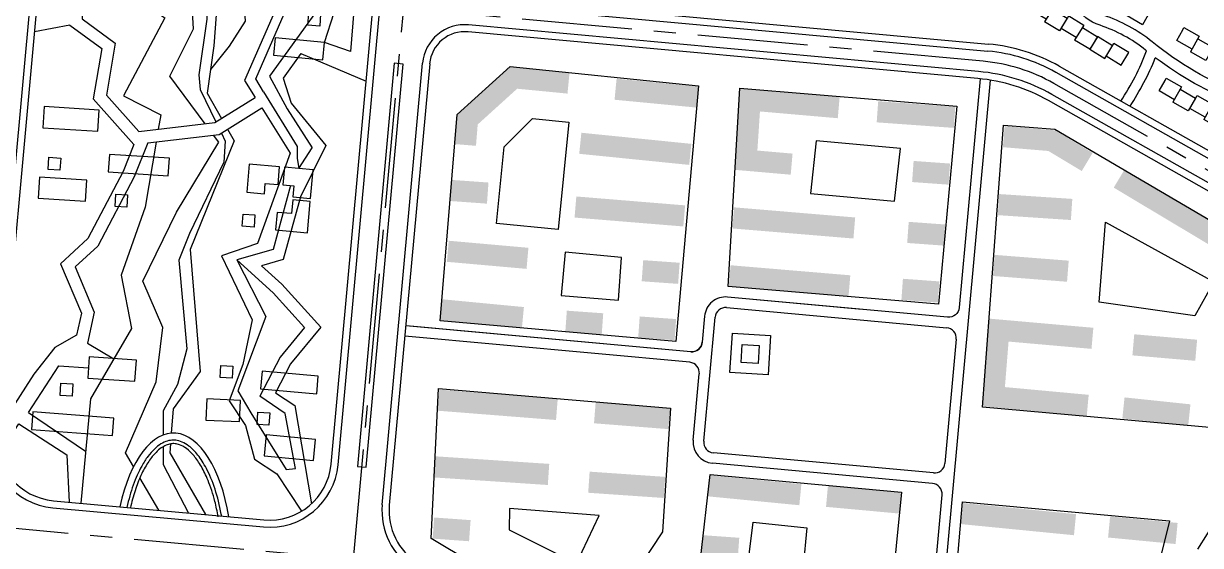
# Model space of a CAD drawing. Extents: x 30752 to 65014, y 26327 to 78956.
# Drawn here: x 32407 to 33075, y 28585 to 28881 of the extents above; entities that cross this region are included whole.
import ezdxf

# ---------------------------------------------------------------- set-up
doc = ezdxf.new("R2010")
doc.units = 0
doc.header["$MEASUREMENT"] = 0
doc.linetypes.add('CENTER', pattern=[2, 1.25, -0.25, 0.25, -0.25])
doc.linetypes.add('CONTINOUS', pattern=[0])
doc.layers.get('0').update_dxf_attribs({"color": 12, "linetype": 'CONTINUOUS'})
for name, color, linetype in [('G-绿化', 74, 'CONTINUOUS'), ('GH-中心线', 254, 'CENTER'), ('GH-道路红线', 1, 'CONTINOUS'), ('GH_水系', 152, 'CONTINUOUS'), ('jianzhu--pl', 1, 'CONTINUOUS'), ('中心区建筑', 32, 'CONTINUOUS'), ('支路', 34, 'CONTINUOUS')]:
    doc.layers.add(name, color=color, linetype=linetype)

# ---------------------------------------------------------------- blocks, each defined once
blk = doc.blocks.new('x2')
for p, q in [((0, 8.37), (0, 0)), ((10, 8.37), (0, 8.37)), ((20, 1.63), (20, 8.54)), ((0, 0), (10, 0)), ((10, 1.63), (20, 1.63))]:
    blk.add_line(p, q)
blk.add_lwpolyline([(20, 8.54), (20, 10), (10, 10), (10, 0)])

msp = doc.modelspace()

# ---------------------------------------------------------------- linework, layer by layer
for points in [[(32569.15, 28886.64), (32575.88, 28886.22), (32575.46, 28879.33), (32568.73, 28879.75)], [(32549.15, 28862.73), (32577.12, 28860.12), (32578.04, 28870.08), (32550.08, 28872.68)], [(32418.28, 28821.66), (32449.51, 28819.7), (32450.27, 28831.67), (32419.04, 28833.64)], [(32421.77, 28804.91), (32428.5, 28804.49), (32428.07, 28797.6), (32421.34, 28798.02)], [(32455.48, 28796.58), (32489.46, 28794.4), (32490.1, 28804.38), (32456.12, 28806.56)], [(32543.99, 28784.16), (32544.52, 28790.13), (32551.75, 28789.49), (32552.64, 28799.45), (32535.44, 28800.98), (32534.03, 28785.05)], [(32554.49, 28789.25), (32560.76, 28788.69), (32560.2, 28782.49), (32570.17, 28781.6), (32571.6, 28797.76), (32555.37, 28799.21)], [(32415.72, 28781.75), (32442.48, 28779.95), (32443.29, 28791.93), (32416.52, 28793.72)], [(32459.71, 28783.97), (32466.44, 28783.56), (32466.02, 28776.67), (32459.29, 28777.09)], [(32560.06, 28780.82), (32559.36, 28772.94), (32551.24, 28773.67), (32550.35, 28763.71), (32568.43, 28762.1), (32570.02, 28779.93)], [(32531.87, 28772.67), (32538.6, 28772.25), (32538.17, 28765.36), (32531.44, 28765.78)], [(32443.83, 28679.7), (32470.59, 28677.9), (32471.39, 28689.88), (32444.63, 28691.67)], [(32519.35, 28686.92), (32526.08, 28686.5), (32525.65, 28679.61), (32518.92, 28680.03)], [(32541.85, 28673.64), (32573.68, 28670.75), (32574.58, 28680.71), (32542.75, 28683.6)], [(32428.61, 28676.82), (32435.34, 28676.4), (32434.91, 28669.52), (32428.18, 28669.93)], [(32510.81, 28655.91), (32529.88, 28655.02), (32530.44, 28667.01), (32511.37, 28667.9)], [(32411.9, 28650.53), (32457.94, 28647.1), (32458.68, 28657.07), (32412.64, 28660.5)], [(32540.29, 28660.36), (32547.02, 28659.94), (32546.6, 28653.05), (32539.87, 28653.47)], [(32543.91, 28635.57), (32571.87, 28632.97), (32572.99, 28644.92), (32545.02, 28647.52)]]:
    msp.add_lwpolyline(points, close=True)
at = {"layer": 'G-绿化'}
for p, q in [((32577.56, 28893.23), (32546.99, 28850.97)), ((32433.74, 28879.83), (32413.55, 28876.02)), ((32564.66, 28863.75), (32601.68, 28848.01)), ((32546.99, 28850.97), (32556.91, 28832.39)), ((32515.91, 28824.57), (32538.81, 28838.89)), ((32518.29, 28817.8), (32542.52, 28832.95)), ((32556.91, 28832.39), (32571.1, 28810.33)), ((32472.83, 28819.47), (32515.91, 28824.57)), ((32477.84, 28813.01), (32518.29, 28817.8)), ((32558.86, 28788.86), (32548.96, 28752.58)), ((32548.96, 28752.58), (32528.29, 28746.68)), ((32528.29, 28746.68), (32548.96, 28727.99)), ((32548.96, 28727.99), (32566.69, 28708.31)), ((32566.69, 28708.31), (32552.9, 28691.58)), ((32443.61, 28699.45), (32458.6, 28690.7)), ((32552.9, 28691.58), (32541.39, 28669.54)), ((32561.27, 28664.24), (32570.65, 28608.36)), ((32410.29, 28660.12), (32442.59, 28638.34))]:
    msp.add_line(p, q, dxfattribs=at)
for points in [[(32584.53, 29111.57), (32573.8, 29090.15), (32559.67, 29070.19), (32571.22, 29020.17), (32559.67, 28991.31), (32553.89, 28962.44), (32532.71, 28952.82), (32517.3, 28941.28), (32513.45, 28929.73), (32517.3, 28893.18), (32515.38, 28868.16), (32511.53, 28841.22), (32519.7, 28826.94)], [(32592.99, 29110.45), (32567.85, 29071.62), (32592.1, 29016.23), (32567.85, 28986.35), (32556.25, 28956.54), (32533.05, 28945.78), (32530.57, 28916.8), (32533.05, 28882.03), (32523.94, 28867.96), (32513.45, 28854.69)], [(32483.02, 29038.15), (32483.02, 29038.15), (32451.95, 29021.52), (32441.97, 28988.26), (32454.67, 28906.06), (32487.45, 28884.06), (32464.16, 28839.72), (32485.2, 28828.96), (32483.81, 28820.77)], [(32510.36, 28823.91), (32490.34, 28850.84), (32503.82, 28877.78), (32501.9, 28910.49), (32476.86, 28941.28), (32459.53, 28977.84), (32469.26, 29016.78), (32498.27, 29020.7)], [(32615.51, 28999.11), (32560.84, 28950.94), (32539.37, 28921.18), (32549.46, 28886.88), (32532.8, 28848.5), (32538.81, 28838.89)], [(32543.49, 28841.95), (32539.22, 28849.3), (32555.15, 28886.22), (32545.35, 28919.49), (32568.16, 28948.16), (32578.83, 28913.37), (32591.48, 28899.51)], [(32440.13, 28904.24), (32440.65, 28883.43), (32459.36, 28869.66), (32454.44, 28840.14), (32472.83, 28819.47)], [(32433.74, 28879.83), (32451.75, 28866.57), (32446.98, 28837.99), (32469.96, 28812.16), (32463.83, 28796.84), (32443.88, 28758.88), (32428.35, 28744.55), (32440.23, 28716.5), (32437.45, 28704), (32425.16, 28696.98), (32413.29, 28681.88), (32392.89, 28650.35)], [(32564.66, 28863.75), (32554.72, 28849.75), (32559.17, 28835.67), (32578.91, 28811.55), (32564.39, 28782.54), (32554.68, 28746.93), (32542.34, 28743.41), (32553.92, 28732.94), (32575.92, 28708.51), (32558.77, 28687.7), (32550.24, 28671.37), (32561.27, 28664.24)], [(32543.49, 28841.95), (32562.51, 28811.11), (32562.63, 28804.47), (32563.49, 28798.49), (32571.1, 28810.33)], [(32542.52, 28832.95), (32558.59, 28807.27), (32540, 28756.1), (32519.65, 28749.09), (32537.16, 28712.73), (32531.78, 28687.48), (32524.06, 28666.8), (32533.22, 28652.84)], [(32523.17, 28820.86), (32526.93, 28814.29), (32501.9, 28752.71), (32507.67, 28683.45), (32492.27, 28662.28), (32491.21, 28648.49)], [(32477.84, 28813.01), (32470.19, 28793.9), (32449.51, 28754.55), (32436.71, 28742.74), (32447.54, 28717.16), (32443.61, 28699.45)], [(32482.6, 28813.57), (32476.36, 28776.54), (32462.73, 28738.08), (32468.59, 28707.81), (32445.3, 28667.91), (32439.88, 28608.78)], [(32528.29, 28746.68), (32544.83, 28714.65), (32529, 28672.56), (32536.39, 28659.96)], [(32410.29, 28660.12), (32427.37, 28686.71), (32444.22, 28685.58)], [(32536.39, 28659.96), (32556.26, 28627.82), (32561.55, 28628.39), (32555.79, 28659.7), (32541.39, 28669.54)], [(32393.5, 28636.97), (32404.78, 28653.78), (32432.01, 28636.29), (32433.21, 28609.39)], [(32533.22, 28652.84), (32538.35, 28633.72), (32551.15, 28625.5)], [(32490.74, 28642.39), (32490.34, 28637.27), (32510.6, 28602.31)], [(32551.15, 28625.5), (32565.12, 28604.21)]]:
    msp.add_lwpolyline(points, dxfattribs=at)
for points in [[(32578.04, 28870.08), (32583.56, 28887.05), (32594.67, 28888.05), (32592.83, 28864.8)], [(32683.31, 28856.38), (32790.17, 28845.43), (32777.42, 28700.37), (32643.68, 28712.21), (32653.31, 28829.21)], [(32813.58, 28844.06), (32936.64, 28833.88), (32926.24, 28721.6), (32806.97, 28731.67)], [(32716.64, 28824.87), (32710.59, 28763.88), (32675.72, 28767.36), (32679.99, 28810.8), (32696.07, 28826.87), (32716.64, 28824.87)], [(32963.13, 28823.12), (32992.34, 28820.91), (33149.14, 28728.87), (33099.08, 28650.07), (32951.28, 28663.21)], [(32856.91, 28814.19), (32853.65, 28784.46), (32901.42, 28780.09), (32904.73, 28809.83), (32904.73, 28809.83), (32856.91, 28814.19)], [(33082.54, 28734.28), (33071.75, 28715.07), (33017.5, 28722.76), (33021.07, 28768.03)], [(32714.66, 28751.2), (32712.29, 28726.62), (32744.92, 28723.93), (32746.62, 28748.08)], [(32642.76, 28673.73), (32774.36, 28662.73), (32769.7, 28592.5), (32730.92, 28533.59), (32638.54, 28588.8)], [(32796.8, 28624.99), (32905.37, 28615.07), (32890.43, 28464.77), (32829.06, 28470.97), (32753.16, 28517.38), (32791.29, 28577.04)], [(32939.93, 28609.48), (33057.29, 28598.73), (33045.05, 28549.47), (33038.27, 28476.99), (33001.21, 28455.73), (32927.41, 28463.48)], [(32682.97, 28605.82), (32682.88, 28593.74), (32721.1, 28574.61), (32733.82, 28601.72), (32733.82, 28601.72)], [(32851.58, 28594.78), (32847.42, 28550.89), (32815.79, 28554.01), (32821.25, 28597.97)]]:
    msp.add_lwpolyline(points, close=True, dxfattribs=at)
msp.add_ellipse((32492.41, 28576.47), major_axis=(0, 72.07), ratio=0.464616, start_param=5.061092, end_param=7.420285, dxfattribs=at)
for points, knots in [([(32519.76, 28601.47), (32519.69, 28601.83), (32519.63, 28602.18), (32518.63, 28607.56), (32517.42, 28612.32), (32514.57, 28621.07), (32512.91, 28625.05), (32509.58, 28631.4), (32507.97, 28633.92), (32504.63, 28638.17), (32502.9, 28639.89), (32499.91, 28642.18), (32498.63, 28642.93), (32496.13, 28644), (32494.92, 28644.33), (32493.28, 28644.51), (32492.84, 28644.54), (32492.41, 28644.54), (32491.26, 28644.54), (32490.1, 28644.37), (32487.74, 28643.65), (32486.54, 28643.11), (32484.09, 28641.61), (32482.84, 28640.64), (32480.37, 28638.28), (32479.14, 28636.88), (32476.74, 28633.67), (32475.57, 28631.86), (32472.69, 28626.68), (32471.05, 28623.03), (32468.23, 28615.11), (32467.02, 28610.87), (32466.04, 28606.38)], [5.077025, 5.077025, 5.077025, 5.077025, 5.093492, 5.093492, 5.325493, 5.325493, 5.557493, 5.557493, 5.74963, 5.74963, 5.941768, 5.941768, 6.086349, 6.086349, 6.23093, 6.23093, 6.283185, 6.283185, 6.283185, 6.422235, 6.422235, 6.561286, 6.561286, 6.700336, 6.700336, 6.839386, 6.839386, 6.978436, 6.978436, 7.199362, 7.199362, 7.41278, 7.41278, 7.41278, 7.41278]), ([(32517.79, 28601.12), (32517.26, 28604.1), (32516.63, 28607), (32514.82, 28614.09), (32513.5, 28618.11), (32510.85, 28624.61), (32509.58, 28627.23), (32506.91, 28631.87), (32505.5, 28633.9), (32502.67, 28637.29), (32501.24, 28638.66), (32498.47, 28640.74), (32497.14, 28641.46), (32495.01, 28642.22), (32494.16, 28642.41), (32492.51, 28642.57), (32491.69, 28642.55), (32490.02, 28642.27), (32489.16, 28642.03), (32487.37, 28641.27), (32486.44, 28640.75), (32484.52, 28639.4), (32483.53, 28638.57), (32481.14, 28636.18), (32479.74, 28634.47), (32477.02, 28630.43), (32475.7, 28628.11), (32473.23, 28622.93), (32472.08, 28620.08), (32470, 28613.95), (32469.08, 28610.67), (32468.18, 28606.81), (32468.09, 28606.38), (32467.99, 28605.96)], [5.077025, 5.077025, 5.077025, 5.077025, 5.216226, 5.216226, 5.432591, 5.432591, 5.604016, 5.604016, 5.77544, 5.77544, 5.946865, 5.946865, 6.11829, 6.11829, 6.238314, 6.238314, 6.358338, 6.358338, 6.478363, 6.478363, 6.598387, 6.598387, 6.718412, 6.718412, 6.886825, 6.886825, 7.055238, 7.055238, 7.223651, 7.223651, 7.392064, 7.392064, 7.41278, 7.41278, 7.41278, 7.41278])]:
    msp.add_open_spline(points, degree=3, knots=knots, dxfattribs=at)
at = {"layer": 'GH-中心线', "ltscale": 50}
msp.add_line((32370.49, 28597.56), (32594.46, 28577.06), dxfattribs=at)
for points in [[(32419.83, 29136.69), (32370.49, 28597.56), (32594.46, 28577.06), (32789.2, 28454.8, 0.117879), (32833.25, 28439.91), (33498, 28379.07, 0.28299), (33584.85, 28422.13), (33782.64, 28738.36)], [(33314.15, 28395.9), (33331.31, 28621.82, 0.290848), (33306.06, 28669.14), (32991.74, 28846.8, 0.106193), (32951.65, 28859.32), (32623.04, 28889.4)]]:
    msp.add_lwpolyline(points, format="xyb", dxfattribs=at)
msp.add_lwpolyline([(32594.46, 28577.06), (32643.8, 29116.19)], dxfattribs=at)
at = {"layer": 'GH-道路红线'}
for p, q in [((32429.17, 29090.65), (32388.72, 28648.61)), ((32433.16, 29090.28), (32392.7, 28648.24)), ((32581.82, 28630.94), (32622.27, 29072.97)), ((32585.8, 28630.57), (32626.26, 29072.61)), ((32661.3, 28895.94), (32954.7, 28869.09)), ((32660.93, 28891.95), (32954.33, 28865.1)), ((32948.6, 28849.56), (32659.48, 28876.02)), ((32948.96, 28853.54), (32659.84, 28880)), ((32610.84, 28607.93), (32633.75, 28858.29)), ((32637.74, 28857.93), (32614.82, 28607.57)), ((32994.79, 28856.56), (33162.79, 28761.6)), ((32992.82, 28853.08), (33160.83, 28758.12)), ((33150.63, 28745.5), (32988.69, 28837.03)), ((33152.6, 28748.98), (32990.66, 28840.52)), ((33073.48, 28582.76), (33157.74, 28717.48)), ((32424.36, 28610.2), (32543.77, 28599.27)), ((32424, 28606.22), (32543.41, 28595.29))]:
    msp.add_line(p, q, dxfattribs=at)
msp.add_lwpolyline([(32617.68, 28858.18), (32596.75, 28629.57), (32601.73, 28629.11), (32622.66, 28857.73)], close=True, dxfattribs=at)
for centre, radius, start, end in [((32657.65, 28856.1), 24, 84.77072, 174.77072), ((32657.65, 28856.1), 20, 84.77072, 174.77072), ((32945.58, 28769.5), 100, 60.52403, 84.77072), ((32945.58, 28769.5), 96, 60.52403, 84.77072), ((32939.48, 28749.98), 100, 60.52403, 84.77072), ((32939.48, 28749.98), 104, 60.52403, 84.77072), ((32427.55, 28645.05), 39, 174.77072, 264.77072), ((32427.55, 28645.05), 35, 174.77072, 264.77072), ((32546.96, 28634.13), 39, 264.77072, 354.77072), ((32546.96, 28634.13), 35, 264.77072, 354.77072), ((32649.68, 28604.38), 39, 174.77072, 237.87896), ((32649.68, 28604.38), 35, 174.77072, 237.87896)]:
    msp.add_arc(centre, radius, start, end, dxfattribs=at)
at = {"layer": 'GH_水系'}
for points in [[(32584.53, 29111.57), (32573.8, 29090.15), (32559.67, 29070.19), (32571.22, 29020.17), (32559.67, 28991.31), (32553.89, 28962.44), (32532.71, 28952.82), (32517.3, 28941.28), (32513.45, 28929.73), (32517.3, 28893.18), (32515.38, 28868.16), (32511.53, 28841.22), (32519.7, 28826.94)], [(32559.67, 29070.19), (32562.15, 29021.78), (32545.96, 28974.33), (32510.35, 28952.77), (32510.56, 28917.65), (32511.31, 28883.14), (32506.8, 28851.64), (32507.56, 28843.39), (32516.54, 28824.96)], [(32559.67, 29070.19), (32562.15, 29021.78), (32545.96, 28974.33), (32510.35, 28952.77), (32510.56, 28917.65), (32511.31, 28883.14), (32506.8, 28851.64), (32507.56, 28843.39), (32516.54, 28824.96)], [(32510.36, 28823.91), (32490.34, 28850.84), (32503.82, 28877.78), (32501.9, 28910.49), (32476.86, 28941.28), (32459.53, 28977.84), (32469.26, 29016.78), (32498.27, 29020.7)], [(32469.76, 28629.55), (32465.31, 28637.27), (32482.64, 28677.67), (32486.49, 28708.46), (32475.15, 28734.67), (32494.19, 28773.88), (32518.1, 28813.49), (32515.17, 28817.43)], [(32469.76, 28629.55), (32465.31, 28637.27), (32482.64, 28677.67), (32486.49, 28708.46), (32475.15, 28734.67), (32494.19, 28773.88), (32518.1, 28813.49), (32515.17, 28817.43)], [(32519.62, 28818.64), (32521.82, 28814.13), (32521.07, 28802.13), (32501.55, 28761.62), (32495.54, 28746.62), (32500.05, 28696.36), (32494.79, 28676.1), (32486.53, 28661.1), (32486.55, 28647.42)], [(32519.62, 28818.64), (32521.82, 28814.13), (32521.07, 28802.13), (32501.55, 28761.62), (32495.54, 28746.62), (32500.05, 28696.36), (32494.79, 28676.1), (32486.53, 28661.1), (32486.55, 28647.42)], [(32523.17, 28820.86), (32526.93, 28814.29), (32501.9, 28752.71), (32507.67, 28683.45), (32492.27, 28662.28), (32491.21, 28648.49)], [(32490.74, 28642.39), (32490.34, 28637.27), (32510.6, 28602.31)], [(32486.55, 28640.77), (32486.56, 28630.79), (32500.98, 28603.19)], [(32486.55, 28640.77), (32486.56, 28630.79), (32500.98, 28603.19)], [(32484.07, 28604.73), (32473.42, 28623.21)], [(32484.07, 28604.73), (32473.42, 28623.21)]]:
    msp.add_lwpolyline(points, dxfattribs=at)
at = {"layer": 'jianzhu--pl', "const_width": 12}
for points in [[(32716.48, 28846.99), (32685.3, 28850.01), (32659.2, 28826.37), (32658.02, 28811.9)], [(32743.17, 28843.5), (32790.07, 28839.03)], [(32869.72, 28833.03), (32819.47, 28837.4), (32817.22, 28803.25), (32843.02, 28801.01)], [(32891.69, 28830.7), (32935.4, 28827.56)], [(32963.34, 28816.62), (32990.51, 28814.34), (33010.65, 28802.25)], [(32723.16, 28812.85), (32785.55, 28806.56)], [(32911.78, 28796.85), (32932.43, 28795.37)], [(33028.78, 28792.84), (33108.4, 28745.24)], [(32650.01, 28786.08), (32670.66, 28784.6)], [(32720.41, 28776.71), (32782.09, 28771.66)], [(32960.33, 28778.08), (33001.8, 28775.32)], [(32809.91, 28770.54), (32878.57, 28764.81)], [(32908.99, 28762.31), (32929.64, 28760.82)], [(32648.04, 28751.61), (32693.21, 28747.61)], [(32957.68, 28743.59), (32999.69, 28740.31)], [(32758.42, 28740.6), (32779.07, 28739.12)], [(32807.88, 28737.71), (32875.79, 28732.01)], [(32905.71, 28730.03), (32926.36, 28728.55)], [(32644.37, 28718.42), (32690.62, 28714.01)], [(32715.1, 28711.95), (32735.75, 28710.47)], [(32756.43, 28708.67), (32777.08, 28707.18)], [(33013.61, 28702.26), (32960.55, 28706.92), (32957.53, 28669.18), (33010.94, 28664.25)], [(33036.81, 28698.57), (33072.46, 28695.49)], [(32642.75, 28667.2), (32709.88, 28661.92)], [(33031.2, 28662.79), (33068.58, 28658.87)], [(32731.41, 28660.06), (32773.6, 28656.75)], [(32640.13, 28629.4), (32705.15, 28625.08)], [(32728.05, 28620.68), (32770.9, 28617.72)], [(32796.15, 28618.63), (32847.97, 28613.59)], [(32863.07, 28612.67), (32904.4, 28608.9)], [(32939.72, 28602.88), (33003.73, 28596.59)], [(32639.87, 28594.67), (32660.52, 28593.19)], [(33023.07, 28595.29), (33061.35, 28591.61)], [(32792.24, 28584.66), (32812.89, 28583.18)]]:
    msp.add_lwpolyline(points, dxfattribs=at)
at = {"layer": '中心区建筑', "color": 1}
for points in [[(32831.01, 28703.78), (32829.63, 28681.58), (32808.05, 28682.92), (32809.43, 28705.12)], [(32824.65, 28698.16), (32824.01, 28687.94), (32814.41, 28688.53), (32815.05, 28698.76)]]:
    msp.add_lwpolyline(points, close=True, dxfattribs=at)
at = {"layer": '支路'}
for p, q in [((32883.04, 28718.66), (32806.7, 28725.65)), ((32806.16, 28719.67), (32930.97, 28708.25)), ((32785.79, 28694.63), (32624.15, 28709.42)), ((32793.66, 28714.79), (32792.31, 28700.06)), ((32793.2, 28643.88), (32799.64, 28714.24)), ((32793.2, 28643.88), (32799.64, 28714.24)), ((32785.24, 28688.65), (32623.6, 28703.45)), ((32936.4, 28701.73), (32929.96, 28631.36)), ((32787.22, 28644.42), (32790.67, 28682.13)), ((32923.43, 28625.93), (32798.62, 28637.36)), ((32923.43, 28625.93), (32798.62, 28637.36)), ((32922.89, 28619.96), (32798.08, 28631.38)), ((32922.89, 28619.96), (32798.08, 28631.38)), ((32913.37, 28450.15), (32928.32, 28613.44)), ((32913.37, 28450.15), (32928.32, 28613.44))]:
    msp.add_line(p, q, dxfattribs=at)
for points in [[(33044.34, 28865.18, -0.000928), (33043.76, 28865.65, 0.089701), (33017.98, 28879.75, -0.339216), (32999.15, 28907.57, 0.069304), (32996.7, 28938.51, -0.366155), (33025.43, 28994.32)], [(33193.82, 28852.43, 0.030525), (33187.89, 28836.76, -0.130138), (33172.39, 28812.02, -0.370604), (33149.65, 28811.05, 0.072354), (33097.74, 28840.96, -0.075485), (33047.53, 28870.31, 0.089701), (33019.88, 28885.45, -0.339216), (33005.14, 28907.22, 0.061894), (33003.26, 28936.38)], [(33209.93, 28869.16, 0.072471), (33193.62, 28834.98, -0.130138), (33176.49, 28807.64, -0.370604), (33145.94, 28806.34, 0.072354), (33095.53, 28835.39, -0.066681), (33049.28, 28861.34, -0.066681)], [(33029.71, 28836.82, 0.054738), (33044.34, 28865.18)], [(33034.94, 28833.86, 0.051053), (33049.28, 28861.34)], [(32949.91, 28849.43), (32938.04, 28719.65, -0.414214), (32931.51, 28714.22), (32806.7, 28725.65, 0.414214), (32793.66, 28714.79), (32792.31, 28700.06, -0.414214), (32785.79, 28694.63), (32626.64, 28709.19)]]:
    msp.add_lwpolyline(points, format="xyb", dxfattribs=at)
msp.add_lwpolyline([(32919.35, 28449.6), (32955.87, 28848.63)], dxfattribs=at)
for centre, radius, start, end in [((32805.61, 28713.7), 12, 84.77072, 174.77072), ((32805.61, 28713.7), 6, 84.77072, 174.77072), ((32805.61, 28713.7), 6, 84.77072, 174.77072), ((32930.42, 28702.27), 6, 354.77072, 84.77072), ((32786.34, 28700.6), 6, 264.77072, 354.77072), ((32784.7, 28682.68), 6, 354.77072, 84.77072), ((32799.17, 28643.33), 12, 174.77072, 264.77072), ((32799.17, 28643.33), 6, 174.77072, 264.77072), ((32799.17, 28643.33), 6, 174.77072, 264.77072), ((32923.98, 28631.91), 6, 264.77072, 354.77072), ((32923.98, 28631.91), 6, 264.77072, 354.77072), ((32922.34, 28613.98), 6, 354.77072, 84.77072), ((32922.34, 28613.98), 6, 354.77072, 84.77072)]:
    msp.add_arc(centre, radius, start, end, dxfattribs=at)

# ---------------------------------------------------------------- block references
at = {"xscale": -1}
for p, rotation in [((32994.99, 28876.56), 328.6365605606937), ((33041.98, 28880.08), 329.7787863032183), ((33012.07, 28866.15), 328.6365605606937), ((33078.02, 28859.86), 330.5240300199087), ((33068, 28831.23), 330.5240300199087), ((33085.41, 28821.39), 330.5240300199087)]:
    msp.add_blockref('x2', p, dxfattribs=dict(at, rotation=rotation))
at = {"rotation": 148.6365605608717}
msp.add_blockref('x2', (33034.35, 28864.28), dxfattribs=at)

doc.saveas('drawing.dxf')
